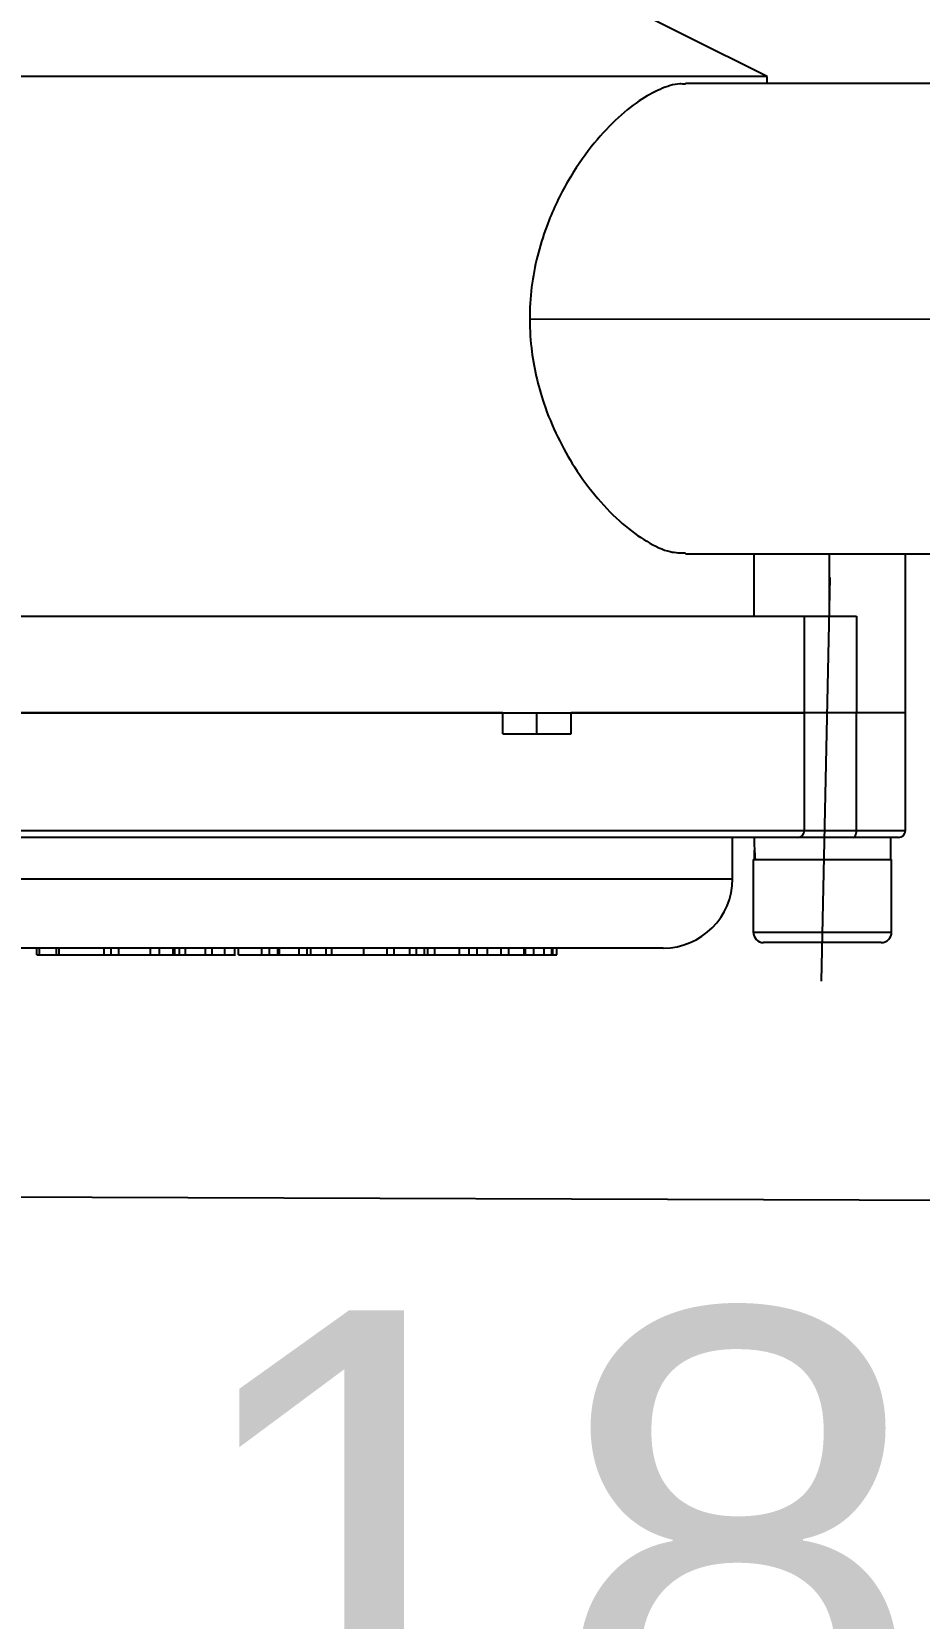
# Model space of a CAD drawing. Header units: millimetres. Extents: x 2928 to 3086, y 1537 to 1648.
# Drawn here: x 2973.44 to 2979.86, y 1548.13 to 1559.6 of the extents above; entities that cross this region are included whole.
import ezdxf

# ---------------------------------------------------------------- set-up
doc = ezdxf.new("R2010")
doc.units = ezdxf.units.MM
doc.layers.add('标注层', color=4, linetype='Continuous', lineweight=25)
doc.styles.get("Standard").update_dxf_attribs({"font": 'arial.ttf'})
doc.dimstyles.new('ISO-25', dxfattribs={"dimtxt": 2.5, "dimasz": 2.5, "dimexe": 1.25, "dimexo": 0.625, "dimtad": 1, "dimtxsty": 'Standard', "dimcen": 2.5, "dimadec": 0, "dimazin": 0, "dimtfac": 1, "dimtmove": 0, "dimatfit": 3, "dimfxl": 0, "dimarcsym": 0})

# ---------------------------------------------------------------- blocks, each defined once
blk = doc.blocks.new('*D32')
at = {"layer": 'Defpoints', "color": 0, "transparency": 16777216}
for p in [(2969.549, 1553.452), (2987.549, 1553.392), (2987.549, 1545.27)]:
    blk.add_point(p, dxfattribs=at)
at = {"layer": '标注层', "color": 0, "lineweight": -2, "transparency": 16777216}
for p, q in [((2969.549, 1553.452), (2969.549, 1543.27)), ((2987.549, 1553.392), (2987.549, 1543.27)), ((2973.629, 1545.27), (2983.469, 1545.27))]:
    blk.add_line(p, q, dxfattribs=at)
at = {"layer": '标注层', "color": 0, "transparency": 16777216}
for points in [[(2973.629, 1545.95), (2973.629, 1544.59), (2969.549, 1545.27)], [(2983.469, 1545.95), (2983.469, 1544.59), (2987.549, 1545.27)]]:
    blk.add_solid(points, dxfattribs=at)
at = {"layer": '标注层', "color": 0, "transparency": 16777216, "insert": (2978.549, 1548.581), "char_height": 3.5, "attachment_point": 5}
blk.add_mtext('180', dxfattribs=at)

msp = doc.modelspace()

# ---------------------------------------------------------------- linework, layer by layer
at = {"color": 7, "linetype": 'Continuous', "lineweight": 25}
for p, q in [((2978.7563, 1559.274), (2977.3563, 1559.974)), ((2978.7563, 1559.274), (2972.4503, 1559.274)), ((2978.7563, 1559.224), (2978.7563, 1559.274)), ((2979.9563, 1559.224), (2978.1673, 1559.224)), ((2985.8151, 1557.524), (2977.0409, 1557.5193)), ((2978.1666, 1555.824), (2979.9563, 1555.824)), ((2978.6634, 1555.374), (2978.6634, 1555.824)), ((2979.2056, 1555.824), (2979.2056, 1555.374)), ((2979.7563, 1554.674), (2979.7563, 1555.824)), ((2979.1505, 1552.7346), (2979.2114, 1555.6533)), ((2973.2975, 1555.374), (2979.0267, 1555.374)), ((2979.0267, 1554.674), (2979.0267, 1555.374)), ((2979.0267, 1555.374), (2979.4025, 1555.374)), ((2979.4025, 1555.374), (2979.4025, 1554.674)), ((2976.8462, 1554.674), (2973.2975, 1554.674)), ((2973.2975, 1554.674), (2979.0267, 1554.674)), ((2976.8462, 1554.524), (2976.8462, 1554.674)), ((2977.0933, 1554.524), (2977.0933, 1554.674)), ((2977.3412, 1554.524), (2977.3412, 1554.674)), ((2979.0267, 1554.674), (2977.3412, 1554.674)), ((2979.0267, 1553.824), (2979.0267, 1554.674)), ((2979.4025, 1554.674), (2979.0267, 1554.674)), ((2979.4025, 1553.824), (2979.4025, 1554.674)), ((2979.7563, 1554.674), (2979.4025, 1554.674)), ((2979.7563, 1553.824), (2979.7563, 1554.674)), ((2976.8462, 1554.524), (2977.3412, 1554.524)), ((2978.9773, 1553.774), (2973.2899, 1553.774)), ((2973.2975, 1553.824), (2979.0267, 1553.824)), ((2978.5063, 1553.474), (2978.5063, 1553.774)), ((2979.382, 1553.774), (2978.9773, 1553.774)), ((2979.0267, 1553.824), (2979.4025, 1553.824)), ((2979.7063, 1553.774), (2979.382, 1553.774)), ((2979.4025, 1553.824), (2979.7563, 1553.824)), ((2979.6503, 1553.614), (2979.6503, 1553.774)), ((2978.6563, 1553.614), (2978.6563, 1553.089)), ((2978.6563, 1553.614), (2979.6563, 1553.614)), ((2979.6563, 1553.089), (2979.6563, 1553.614)), ((2972.7563, 1553.474), (2978.5063, 1553.474)), ((2978.6563, 1553.089), (2979.6563, 1553.089)), ((2978.0063, 1552.974), (2966.5063, 1552.974)), ((2973.4781, 1552.924), (2973.4781, 1552.974)), ((2973.497, 1552.924), (2973.497, 1552.974)), ((2973.6202, 1552.924), (2973.6202, 1552.974)), ((2973.6391, 1552.924), (2973.6391, 1552.974)), ((2973.9647, 1552.924), (2973.9647, 1552.974)), ((2974.0153, 1552.924), (2974.0153, 1552.974)), ((2974.0711, 1552.924), (2974.0711, 1552.974)), ((2974.2987, 1552.924), (2974.2987, 1552.974)), ((2974.3652, 1552.924), (2974.3652, 1552.974)), ((2974.4624, 1552.974), (2974.4624, 1552.9177)), ((2974.4723, 1552.974), (2974.4723, 1552.9177)), ((2974.5103, 1552.924), (2974.5103, 1552.974)), ((2974.5531, 1552.924), (2974.5531, 1552.974)), ((2974.698, 1552.924), (2974.698, 1552.974)), ((2974.7443, 1552.924), (2974.7443, 1552.974)), ((2974.8367, 1552.924), (2974.8367, 1552.974)), ((2974.9085, 1552.9177), (2974.9085, 1552.974)), ((2974.9349, 1552.924), (2974.9349, 1552.974)), ((2975.1051, 1552.924), (2975.1051, 1552.974)), ((2975.1592, 1552.924), (2975.1592, 1552.974)), ((2975.2195, 1552.924), (2975.2195, 1552.974)), ((2975.2314, 1552.924), (2975.2314, 1552.974)), ((2975.3751, 1552.924), (2975.3751, 1552.974)), ((2975.4329, 1552.924), (2975.4329, 1552.974)), ((2975.4583, 1552.924), (2975.4583, 1552.974)), ((2975.5685, 1552.924), (2975.5685, 1552.974)), ((2975.6107, 1552.924), (2975.6107, 1552.974)), ((2975.8427, 1552.924), (2975.8427, 1552.974)), ((2976.0108, 1552.924), (2976.0108, 1552.974)), ((2976.0615, 1552.924), (2976.0615, 1552.974)), ((2976.1748, 1552.924), (2976.1748, 1552.974)), ((2976.2214, 1552.924), (2976.2214, 1552.974)), ((2976.2796, 1552.924), (2976.2796, 1552.974)), ((2976.3044, 1552.924), (2976.3044, 1552.974)), ((2976.3549, 1552.924), (2976.3549, 1552.974)), ((2976.5324, 1552.924), (2976.5324, 1552.974)), ((2976.6042, 1552.924), (2976.6042, 1552.974)), ((2976.6614, 1552.924), (2976.6614, 1552.974)), ((2976.7345, 1552.924), (2976.7345, 1552.974)), ((2976.8336, 1552.924), (2976.8336, 1552.974)), ((2976.8908, 1552.924), (2976.8908, 1552.974)), ((2977.0003, 1552.924), (2977.0003, 1552.974)), ((2977.0104, 1552.924), (2977.0104, 1552.974)), ((2977.0693, 1552.924), (2977.0693, 1552.974)), ((2977.1445, 1552.924), (2977.1445, 1552.974)), ((2977.2003, 1552.924), (2977.2003, 1552.974)), ((2977.2087, 1552.924), (2977.2087, 1552.974)), ((2977.2362, 1552.924), (2977.2362, 1552.974)), ((2979.5813, 1553.014), (2978.7313, 1553.014)), ((2973.4781, 1552.924), (2973.497, 1552.924)), ((2973.497, 1552.924), (2973.6202, 1552.924)), ((2973.6202, 1552.924), (2973.6391, 1552.924)), ((2973.6391, 1552.924), (2973.9647, 1552.924)), ((2973.9647, 1552.924), (2974.0153, 1552.924)), ((2974.0153, 1552.924), (2974.0711, 1552.924)), ((2974.0711, 1552.924), (2974.2987, 1552.924)), ((2974.2987, 1552.924), (2974.3652, 1552.924)), ((2974.3652, 1552.924), (2974.4717, 1552.924)), ((2974.5103, 1552.924), (2974.5531, 1552.924)), ((2974.5531, 1552.924), (2974.698, 1552.924)), ((2974.698, 1552.924), (2974.7443, 1552.924)), ((2974.9063, 1552.9177), (2974.9063, 1552.924)), ((2975.1051, 1552.924), (2975.1592, 1552.924)), ((2975.1592, 1552.924), (2975.2195, 1552.924)), ((2975.2195, 1552.924), (2975.2314, 1552.924)), ((2975.2314, 1552.924), (2975.3751, 1552.924)), ((2975.3751, 1552.924), (2975.4329, 1552.924)), ((2975.4329, 1552.924), (2975.4583, 1552.924)), ((2975.4583, 1552.924), (2975.5685, 1552.924)), ((2975.5685, 1552.924), (2975.6107, 1552.924)), ((2975.6107, 1552.924), (2975.8427, 1552.924)), ((2975.6428, 1552.924), (2975.6428, 1552.9177)), ((2975.8427, 1552.924), (2976.0108, 1552.924)), ((2976.0108, 1552.924), (2976.0615, 1552.924)), ((2976.0615, 1552.924), (2976.1748, 1552.924)), ((2976.153, 1552.9177), (2976.153, 1552.924)), ((2976.1748, 1552.924), (2976.2214, 1552.924)), ((2976.2214, 1552.924), (2976.2796, 1552.924)), ((2976.2796, 1552.924), (2976.3044, 1552.924)), ((2976.3044, 1552.924), (2976.3549, 1552.924)), ((2976.3046, 1552.9177), (2976.3046, 1552.924)), ((2976.3549, 1552.924), (2976.5324, 1552.924)), ((2976.5324, 1552.924), (2976.6042, 1552.924)), ((2976.6042, 1552.924), (2976.6614, 1552.924)), ((2976.6614, 1552.924), (2976.7345, 1552.924)), ((2976.7345, 1552.924), (2976.8336, 1552.924)), ((2976.8336, 1552.924), (2976.8908, 1552.924)), ((2976.8908, 1552.924), (2977.0003, 1552.924)), ((2977.0003, 1552.924), (2977.0104, 1552.924)), ((2977.0104, 1552.924), (2977.0693, 1552.924)), ((2977.0693, 1552.924), (2977.1445, 1552.924)), ((2977.1445, 1552.924), (2977.2003, 1552.924)), ((2977.2003, 1552.924), (2977.2087, 1552.924)), ((2977.2087, 1552.924), (2977.2362, 1552.924)), ((2966.2913, 1551.1982), (2990.7911, 1551.1164))]:
    msp.add_line(p, q, dxfattribs=at)
at = {"color": 7, "linetype": 'Continuous', "lineweight": 25, "flags": 128}
msp.add_lwpolyline([(2979.382, 1553.774), (2979.386, 1553.7749), (2979.3898, 1553.7778), (2979.3934, 1553.7824), (2979.3965, 1553.7886), (2979.399, 1553.7962), (2979.4009, 1553.8048), (2979.4021, 1553.8142), (2979.4025, 1553.824)], dxfattribs=at)
at = {"color": 7, "linetype": 'Continuous', "lineweight": 25}
for centre, radius, start, end in [((2978.977, 1553.8237), 0.0497, 270.33682, 0.33375), ((2979.7063, 1553.824), 0.05, 270, 0), ((2978.0063, 1553.474), 0.5, 270, 0), ((2978.7313, 1553.089), 0.075, 180, 270), ((2979.5813, 1553.089), 0.075, 270, 0)]:
    msp.add_arc(centre, radius, start, end, dxfattribs=at)
for centre, start_param, end_param in [((2979.1563, 1553.774), 1.5707963, 1.7588997), ((2979.1563, 1553.614), 1.4771615, 1.5707963)]:
    msp.add_ellipse(centre, major_axis=(0, 0.8556), ratio=0.5773503, start_param=start_param, end_param=end_param, dxfattribs=at)
for points, knots in [([(2978.1673, 1559.2192), (2978.1534, 1559.2204), (2978.0967, 1559.2257), (2977.9837, 1559.1874), (2977.8267, 1559.1025), (2977.6572, 1558.9638), (2977.4802, 1558.7697), (2977.3104, 1558.5221), (2977.1816, 1558.2582), (2977.0996, 1558.0055), (2977.0536, 1557.7814), (2977.0362, 1557.5479), (2977.0473, 1557.3203), (2977.0844, 1557.1065), (2977.1467, 1556.8869), (2977.2398, 1556.6639), (2977.3721, 1556.4299), (2977.531, 1556.2169), (2977.7101, 1556.0353), (2977.8877, 1555.907), (2978.0439, 1555.8324), (2978.1306, 1555.8314), (2978.1666, 1555.8309)], [0, 0, 0, 0, 0.0175908, 0.0719041, 0.1262384, 0.1869389, 0.2476329, 0.3120253, 0.3762898, 0.4161157, 0.4559049, 0.4959394, 0.535971, 0.5723446, 0.6087432, 0.6580646, 0.7074458, 0.7692569, 0.8311008, 0.893401, 0.9556754, 1, 1, 1, 1]), ([(2974.4736, 1552.924), (2974.4732, 1552.924), (2974.4637, 1552.924), (2974.4876, 1552.924), (2974.5103, 1552.924)], [0, 0, 0, 0, 0.0466625, 1, 1, 1, 1]), ([(2974.7443, 1552.924), (2974.7494, 1552.924), (2974.7646, 1552.924), (2974.7975, 1552.924), (2974.8218, 1552.924), (2974.8367, 1552.924)], [0, 0, 0, 0, 0.1651237, 0.4903924, 1, 1, 1, 1]), ([(2974.8367, 1552.924), (2974.8484, 1552.924), (2974.8718, 1552.924), (2974.9007, 1552.924), (2974.9043, 1552.924), (2974.9065, 1552.924)], [0, 0, 0, 0, 0.2649566, 0.530018, 1, 1, 1, 1]), ([(2974.9349, 1552.924), (2974.9467, 1552.924), (2974.9702, 1552.924), (2975.018, 1552.924), (2975.0649, 1552.924), (2975.0917, 1552.924), (2975.1051, 1552.924)], [0, 0, 0, 0, 0.2803641, 0.5592059, 0.779742, 1, 1, 1, 1])]:
    msp.add_open_spline(points, degree=3, knots=knots, dxfattribs=at)

# ---------------------------------------------------------------- dimensions: what is measured, and where the dimension line sits
at = {"layer": '标注层'}
dim = msp.add_linear_dim(base=(2987.5487, 1545.2702), p1=(2969.5488, 1553.4519), p2=(2987.5487, 1553.3918), text='180', dimstyle='ISO-25', override={"dimtxt": 3.5, "dimasz": 4.08, "dimexe": 2, "dimexo": 0, "dimgap": 1.524, "dimtih": 1, "dimtoh": 1, "dimlfac": 10, "dimzin": 0, "dimadec": 2, "dimtzin": 0}, dxfattribs=at)
dim.commit()
dim.dimension.update_dxf_attribs({"geometry": '*D32', "text_midpoint": (2978.5488, 1548.5812)})

doc.saveas('drawing.dxf')
